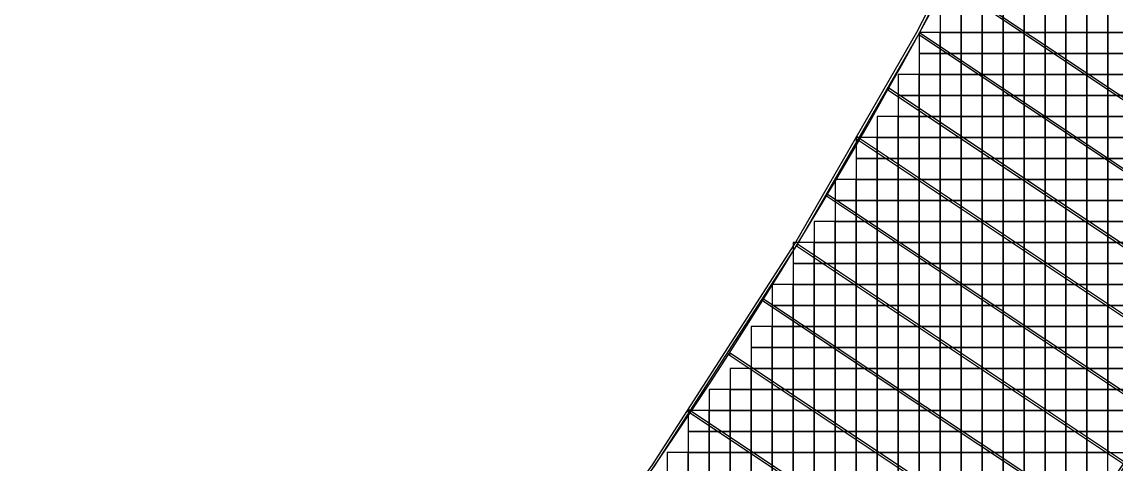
# Model space of a CAD drawing. Extents: x -31693 to 409283, y -98233 to 151957.
# Drawn here: x 99681 to 125738, y 24936 to 35466 of the extents above; entities that cross this region are included whole.
import ezdxf

# ---------------------------------------------------------------- set-up
doc = ezdxf.new("R2010")
doc.units = 0
doc.header["$LTSCALE"] = 1000
doc.header["$MEASUREMENT"] = 0
for name, color, linetype in [('500浮箱', 162, 'Continuous'), ('A-G-VISIBLE', 9, 'Continuous'), ('主龙骨', 4, 'Continuous'), ('边梁（14a槽钢', 3, 'Continuous')]:
    doc.layers.add(name, color=color, linetype=linetype)

# ---------------------------------------------------------------- blocks, each defined once
blk = doc.blocks.new('dasd')
at = {"layer": 'A-G-VISIBLE', "linetype": 'Continuous'}
for centre, radius, start, end in [((-132879.454, 42145.346), 121.404, 314.68966, 338.95615), ((-132898.334, 42165.736), 157.69, 318.2193, 335.49083)]:
    blk.add_arc(centre, radius, start, end, dxfattribs=at)

msp = doc.modelspace()

# ---------------------------------------------------------------- linework, layer by layer
at = {"layer": '500浮箱', "elevation": 2850}
for points in [[(121545, 35216), (122045, 35216), (122045, 35716), (121545, 35716)], [(122045, 35216), (122545, 35216), (122545, 35716), (122045, 35716)], [(122545, 35216), (123045, 35216), (123045, 35716), (122545, 35716)], [(123045, 35216), (123545, 35216), (123545, 35716), (123045, 35716)], [(123545, 35216), (124045, 35216), (124045, 35716), (123545, 35716)], [(124045, 35216), (124545, 35216), (124545, 35716), (124045, 35716)], [(124545, 35216), (125045, 35216), (125045, 35716), (124545, 35716)], [(125045, 35216), (125545, 35216), (125545, 35716), (125045, 35716)], [(125545, 35216), (126045, 35216), (126045, 35716), (125545, 35716)], [(121045, 34716), (121545, 34716), (121545, 35216), (121045, 35216)], [(121545, 34716), (122045, 34716), (122045, 35216), (121545, 35216)], [(122045, 34716), (122545, 34716), (122545, 35216), (122045, 35216)], [(122545, 34716), (123045, 34716), (123045, 35216), (122545, 35216)], [(123045, 34716), (123545, 34716), (123545, 35216), (123045, 35216)], [(123545, 34716), (124045, 34716), (124045, 35216), (123545, 35216)], [(124045, 34716), (124545, 34716), (124545, 35216), (124045, 35216)], [(124545, 34716), (125045, 34716), (125045, 35216), (124545, 35216)], [(125045, 34716), (125545, 34716), (125545, 35216), (125045, 35216)], [(125545, 34716), (126045, 34716), (126045, 35216), (125545, 35216)], [(121045, 34216), (121545, 34216), (121545, 34716), (121045, 34716)], [(121545, 34216), (122045, 34216), (122045, 34716), (121545, 34716)], [(122045, 34216), (122545, 34216), (122545, 34716), (122045, 34716)], [(122545, 34216), (123045, 34216), (123045, 34716), (122545, 34716)], [(123045, 34216), (123545, 34216), (123545, 34716), (123045, 34716)], [(123545, 34216), (124045, 34216), (124045, 34716), (123545, 34716)], [(124045, 34216), (124545, 34216), (124545, 34716), (124045, 34716)], [(124545, 34216), (125045, 34216), (125045, 34716), (124545, 34716)], [(125045, 34216), (125545, 34216), (125545, 34716), (125045, 34716)], [(125545, 34216), (126045, 34216), (126045, 34716), (125545, 34716)], [(120545, 33716), (121045, 33716), (121045, 34216), (120545, 34216)], [(121045, 33716), (121545, 33716), (121545, 34216), (121045, 34216)], [(121545, 33716), (122045, 33716), (122045, 34216), (121545, 34216)], [(122045, 33716), (122545, 33716), (122545, 34216), (122045, 34216)], [(122545, 33716), (123045, 33716), (123045, 34216), (122545, 34216)], [(123045, 33716), (123545, 33716), (123545, 34216), (123045, 34216)], [(123545, 33716), (124045, 33716), (124045, 34216), (123545, 34216)], [(124045, 33716), (124545, 33716), (124545, 34216), (124045, 34216)], [(124545, 33716), (125045, 33716), (125045, 34216), (124545, 34216)], [(125045, 33716), (125545, 33716), (125545, 34216), (125045, 34216)], [(125545, 33716), (126045, 33716), (126045, 34216), (125545, 34216)], [(120545, 33216), (121045, 33216), (121045, 33716), (120545, 33716)], [(121045, 33216), (121545, 33216), (121545, 33716), (121045, 33716)], [(121545, 33216), (122045, 33216), (122045, 33716), (121545, 33716)], [(122045, 33216), (122545, 33216), (122545, 33716), (122045, 33716)], [(122545, 33216), (123045, 33216), (123045, 33716), (122545, 33716)], [(123045, 33216), (123545, 33216), (123545, 33716), (123045, 33716)], [(123545, 33216), (124045, 33216), (124045, 33716), (123545, 33716)], [(124045, 33216), (124545, 33216), (124545, 33716), (124045, 33716)], [(124545, 33216), (125045, 33216), (125045, 33716), (124545, 33716)], [(125045, 33216), (125545, 33216), (125545, 33716), (125045, 33716)], [(125545, 33216), (126045, 33216), (126045, 33716), (125545, 33716)], [(120045, 32716), (120545, 32716), (120545, 33216), (120045, 33216)], [(120545, 32716), (121045, 32716), (121045, 33216), (120545, 33216)], [(121045, 32716), (121545, 32716), (121545, 33216), (121045, 33216)], [(121545, 32716), (122045, 32716), (122045, 33216), (121545, 33216)], [(122045, 32716), (122545, 32716), (122545, 33216), (122045, 33216)], [(122545, 32716), (123045, 32716), (123045, 33216), (122545, 33216)], [(123045, 32716), (123545, 32716), (123545, 33216), (123045, 33216)], [(123545, 32716), (124045, 32716), (124045, 33216), (123545, 33216)], [(124045, 32716), (124545, 32716), (124545, 33216), (124045, 33216)], [(124545, 32716), (125045, 32716), (125045, 33216), (124545, 33216)], [(125045, 32716), (125545, 32716), (125545, 33216), (125045, 33216)], [(125545, 32716), (126045, 32716), (126045, 33216), (125545, 33216)], [(119545, 32216), (120045, 32216), (120045, 32716), (119545, 32716)], [(120045, 32216), (120545, 32216), (120545, 32716), (120045, 32716)], [(120545, 32216), (121045, 32216), (121045, 32716), (120545, 32716)], [(121045, 32216), (121545, 32216), (121545, 32716), (121045, 32716)], [(121545, 32216), (122045, 32216), (122045, 32716), (121545, 32716)], [(122045, 32216), (122545, 32216), (122545, 32716), (122045, 32716)], [(122545, 32216), (123045, 32216), (123045, 32716), (122545, 32716)], [(123045, 32216), (123545, 32216), (123545, 32716), (123045, 32716)], [(123545, 32216), (124045, 32216), (124045, 32716), (123545, 32716)], [(124045, 32216), (124545, 32216), (124545, 32716), (124045, 32716)], [(124545, 32216), (125045, 32216), (125045, 32716), (124545, 32716)], [(125045, 32216), (125545, 32216), (125545, 32716), (125045, 32716)], [(125545, 32216), (126045, 32216), (126045, 32716), (125545, 32716)], [(119545, 31716), (120045, 31716), (120045, 32216), (119545, 32216)], [(120045, 31716), (120545, 31716), (120545, 32216), (120045, 32216)], [(120545, 31716), (121045, 31716), (121045, 32216), (120545, 32216)], [(121045, 31716), (121545, 31716), (121545, 32216), (121045, 32216)], [(121545, 31716), (122045, 31716), (122045, 32216), (121545, 32216)], [(122045, 31716), (122545, 31716), (122545, 32216), (122045, 32216)], [(122545, 31716), (123045, 31716), (123045, 32216), (122545, 32216)], [(123045, 31716), (123545, 31716), (123545, 32216), (123045, 32216)], [(123545, 31716), (124045, 31716), (124045, 32216), (123545, 32216)], [(124045, 31716), (124545, 31716), (124545, 32216), (124045, 32216)], [(124545, 31716), (125045, 31716), (125045, 32216), (124545, 32216)], [(125045, 31716), (125545, 31716), (125545, 32216), (125045, 32216)], [(125545, 31716), (126045, 31716), (126045, 32216), (125545, 32216)], [(119045, 31216), (119545, 31216), (119545, 31716), (119045, 31716)], [(119545, 31216), (120045, 31216), (120045, 31716), (119545, 31716)], [(120045, 31216), (120545, 31216), (120545, 31716), (120045, 31716)], [(120545, 31216), (121045, 31216), (121045, 31716), (120545, 31716)], [(121045, 31216), (121545, 31216), (121545, 31716), (121045, 31716)], [(121545, 31216), (122045, 31216), (122045, 31716), (121545, 31716)], [(122045, 31216), (122545, 31216), (122545, 31716), (122045, 31716)], [(122545, 31216), (123045, 31216), (123045, 31716), (122545, 31716)], [(123045, 31216), (123545, 31216), (123545, 31716), (123045, 31716)], [(123545, 31216), (124045, 31216), (124045, 31716), (123545, 31716)], [(124045, 31216), (124545, 31216), (124545, 31716), (124045, 31716)], [(124545, 31216), (125045, 31216), (125045, 31716), (124545, 31716)], [(125045, 31216), (125545, 31216), (125545, 31716), (125045, 31716)], [(125545, 31216), (126045, 31216), (126045, 31716), (125545, 31716)], [(119045, 30716), (119545, 30716), (119545, 31216), (119045, 31216)], [(119545, 30716), (120045, 30716), (120045, 31216), (119545, 31216)], [(120045, 30716), (120545, 30716), (120545, 31216), (120045, 31216)], [(120545, 30716), (121045, 30716), (121045, 31216), (120545, 31216)], [(121045, 30716), (121545, 30716), (121545, 31216), (121045, 31216)], [(121545, 30716), (122045, 30716), (122045, 31216), (121545, 31216)], [(122045, 30716), (122545, 30716), (122545, 31216), (122045, 31216)], [(122545, 30716), (123045, 30716), (123045, 31216), (122545, 31216)], [(123045, 30716), (123545, 30716), (123545, 31216), (123045, 31216)], [(123545, 30716), (124045, 30716), (124045, 31216), (123545, 31216)], [(124045, 30716), (124545, 30716), (124545, 31216), (124045, 31216)], [(124545, 30716), (125045, 30716), (125045, 31216), (124545, 31216)], [(125045, 30716), (125545, 30716), (125545, 31216), (125045, 31216)], [(125545, 30716), (126045, 30716), (126045, 31216), (125545, 31216)], [(118545, 30216), (119045, 30216), (119045, 30716), (118545, 30716)], [(119045, 30216), (119545, 30216), (119545, 30716), (119045, 30716)], [(119545, 30216), (120045, 30216), (120045, 30716), (119545, 30716)], [(120045, 30216), (120545, 30216), (120545, 30716), (120045, 30716)], [(120545, 30216), (121045, 30216), (121045, 30716), (120545, 30716)], [(121045, 30216), (121545, 30216), (121545, 30716), (121045, 30716)], [(121545, 30216), (122045, 30216), (122045, 30716), (121545, 30716)], [(122045, 30216), (122545, 30216), (122545, 30716), (122045, 30716)], [(122545, 30216), (123045, 30216), (123045, 30716), (122545, 30716)], [(123045, 30216), (123545, 30216), (123545, 30716), (123045, 30716)], [(123545, 30216), (124045, 30216), (124045, 30716), (123545, 30716)], [(124045, 30216), (124545, 30216), (124545, 30716), (124045, 30716)], [(124545, 30216), (125045, 30216), (125045, 30716), (124545, 30716)], [(125045, 30216), (125545, 30216), (125545, 30716), (125045, 30716)], [(125545, 30216), (126045, 30216), (126045, 30716), (125545, 30716)], [(118045, 29716), (118545, 29716), (118545, 30216), (118045, 30216)], [(118545, 29716), (119045, 29716), (119045, 30216), (118545, 30216)], [(119045, 29716), (119545, 29716), (119545, 30216), (119045, 30216)], [(119545, 29716), (120045, 29716), (120045, 30216), (119545, 30216)], [(120045, 29716), (120545, 29716), (120545, 30216), (120045, 30216)], [(120545, 29716), (121045, 29716), (121045, 30216), (120545, 30216)], [(121045, 29716), (121545, 29716), (121545, 30216), (121045, 30216)], [(121545, 29716), (122045, 29716), (122045, 30216), (121545, 30216)], [(122045, 29716), (122545, 29716), (122545, 30216), (122045, 30216)], [(122545, 29716), (123045, 29716), (123045, 30216), (122545, 30216)], [(123045, 29716), (123545, 29716), (123545, 30216), (123045, 30216)], [(123545, 29716), (124045, 29716), (124045, 30216), (123545, 30216)], [(124045, 29716), (124545, 29716), (124545, 30216), (124045, 30216)], [(124545, 29716), (125045, 29716), (125045, 30216), (124545, 30216)], [(125045, 29716), (125545, 29716), (125545, 30216), (125045, 30216)], [(125545, 29716), (126045, 29716), (126045, 30216), (125545, 30216)], [(118045, 29216), (118545, 29216), (118545, 29716), (118045, 29716)], [(118545, 29216), (119045, 29216), (119045, 29716), (118545, 29716)], [(119045, 29216), (119545, 29216), (119545, 29716), (119045, 29716)], [(119545, 29216), (120045, 29216), (120045, 29716), (119545, 29716)], [(120045, 29216), (120545, 29216), (120545, 29716), (120045, 29716)], [(120545, 29216), (121045, 29216), (121045, 29716), (120545, 29716)], [(121045, 29216), (121545, 29216), (121545, 29716), (121045, 29716)], [(121545, 29216), (122045, 29216), (122045, 29716), (121545, 29716)], [(122045, 29216), (122545, 29216), (122545, 29716), (122045, 29716)], [(122545, 29216), (123045, 29216), (123045, 29716), (122545, 29716)], [(123045, 29216), (123545, 29216), (123545, 29716), (123045, 29716)], [(123545, 29216), (124045, 29216), (124045, 29716), (123545, 29716)], [(124045, 29216), (124545, 29216), (124545, 29716), (124045, 29716)], [(124545, 29216), (125045, 29216), (125045, 29716), (124545, 29716)], [(125045, 29216), (125545, 29216), (125545, 29716), (125045, 29716)], [(125545, 29216), (126045, 29216), (126045, 29716), (125545, 29716)], [(117545, 28716), (118045, 28716), (118045, 29216), (117545, 29216)], [(118045, 28716), (118545, 28716), (118545, 29216), (118045, 29216)], [(118545, 28716), (119045, 28716), (119045, 29216), (118545, 29216)], [(119045, 28716), (119545, 28716), (119545, 29216), (119045, 29216)], [(119545, 28716), (120045, 28716), (120045, 29216), (119545, 29216)], [(120045, 28716), (120545, 28716), (120545, 29216), (120045, 29216)], [(120545, 28716), (121045, 28716), (121045, 29216), (120545, 29216)], [(121045, 28716), (121545, 28716), (121545, 29216), (121045, 29216)], [(121545, 28716), (122045, 28716), (122045, 29216), (121545, 29216)], [(122045, 28716), (122545, 28716), (122545, 29216), (122045, 29216)], [(122545, 28716), (123045, 28716), (123045, 29216), (122545, 29216)], [(123045, 28716), (123545, 28716), (123545, 29216), (123045, 29216)], [(123545, 28716), (124045, 28716), (124045, 29216), (123545, 29216)], [(124045, 28716), (124545, 28716), (124545, 29216), (124045, 29216)], [(124545, 28716), (125045, 28716), (125045, 29216), (124545, 29216)], [(125045, 28716), (125545, 28716), (125545, 29216), (125045, 29216)], [(125545, 28716), (126045, 28716), (126045, 29216), (125545, 29216)], [(117545, 28216), (118045, 28216), (118045, 28716), (117545, 28716)], [(118045, 28216), (118545, 28216), (118545, 28716), (118045, 28716)], [(118545, 28216), (119045, 28216), (119045, 28716), (118545, 28716)], [(119045, 28216), (119545, 28216), (119545, 28716), (119045, 28716)], [(119545, 28216), (120045, 28216), (120045, 28716), (119545, 28716)], [(120045, 28216), (120545, 28216), (120545, 28716), (120045, 28716)], [(120545, 28216), (121045, 28216), (121045, 28716), (120545, 28716)], [(121045, 28216), (121545, 28216), (121545, 28716), (121045, 28716)], [(121545, 28216), (122045, 28216), (122045, 28716), (121545, 28716)], [(122045, 28216), (122545, 28216), (122545, 28716), (122045, 28716)], [(122545, 28216), (123045, 28216), (123045, 28716), (122545, 28716)], [(123045, 28216), (123545, 28216), (123545, 28716), (123045, 28716)], [(123545, 28216), (124045, 28216), (124045, 28716), (123545, 28716)], [(124045, 28216), (124545, 28216), (124545, 28716), (124045, 28716)], [(124545, 28216), (125045, 28216), (125045, 28716), (124545, 28716)], [(125045, 28216), (125545, 28216), (125545, 28716), (125045, 28716)], [(125545, 28216), (126045, 28216), (126045, 28716), (125545, 28716)], [(117045, 27716), (117545, 27716), (117545, 28216), (117045, 28216)], [(117545, 27716), (118045, 27716), (118045, 28216), (117545, 28216)], [(118045, 27716), (118545, 27716), (118545, 28216), (118045, 28216)], [(118545, 27716), (119045, 27716), (119045, 28216), (118545, 28216)], [(119045, 27716), (119545, 27716), (119545, 28216), (119045, 28216)], [(119545, 27716), (120045, 27716), (120045, 28216), (119545, 28216)], [(120045, 27716), (120545, 27716), (120545, 28216), (120045, 28216)], [(120545, 27716), (121045, 27716), (121045, 28216), (120545, 28216)], [(121045, 27716), (121545, 27716), (121545, 28216), (121045, 28216)], [(121545, 27716), (122045, 27716), (122045, 28216), (121545, 28216)], [(122045, 27716), (122545, 27716), (122545, 28216), (122045, 28216)], [(122545, 27716), (123045, 27716), (123045, 28216), (122545, 28216)], [(123045, 27716), (123545, 27716), (123545, 28216), (123045, 28216)], [(123545, 27716), (124045, 27716), (124045, 28216), (123545, 28216)], [(124045, 27716), (124545, 27716), (124545, 28216), (124045, 28216)], [(124545, 27716), (125045, 27716), (125045, 28216), (124545, 28216)], [(125045, 27716), (125545, 27716), (125545, 28216), (125045, 28216)], [(125545, 27716), (126045, 27716), (126045, 28216), (125545, 28216)], [(117045, 27216), (117545, 27216), (117545, 27716), (117045, 27716)], [(117545, 27216), (118045, 27216), (118045, 27716), (117545, 27716)], [(118045, 27216), (118545, 27216), (118545, 27716), (118045, 27716)], [(118545, 27216), (119045, 27216), (119045, 27716), (118545, 27716)], [(119045, 27216), (119545, 27216), (119545, 27716), (119045, 27716)], [(119545, 27216), (120045, 27216), (120045, 27716), (119545, 27716)], [(120045, 27216), (120545, 27216), (120545, 27716), (120045, 27716)], [(120545, 27216), (121045, 27216), (121045, 27716), (120545, 27716)], [(121045, 27216), (121545, 27216), (121545, 27716), (121045, 27716)], [(121545, 27216), (122045, 27216), (122045, 27716), (121545, 27716)], [(122045, 27216), (122545, 27216), (122545, 27716), (122045, 27716)], [(122545, 27216), (123045, 27216), (123045, 27716), (122545, 27716)], [(123045, 27216), (123545, 27216), (123545, 27716), (123045, 27716)], [(123545, 27216), (124045, 27216), (124045, 27716), (123545, 27716)], [(124045, 27216), (124545, 27216), (124545, 27716), (124045, 27716)], [(124545, 27216), (125045, 27216), (125045, 27716), (124545, 27716)], [(125045, 27216), (125545, 27216), (125545, 27716), (125045, 27716)], [(125545, 27216), (126045, 27216), (126045, 27716), (125545, 27716)], [(116545, 26716), (117045, 26716), (117045, 27216), (116545, 27216)], [(117045, 26716), (117545, 26716), (117545, 27216), (117045, 27216)], [(117545, 26716), (118045, 26716), (118045, 27216), (117545, 27216)], [(118045, 26716), (118545, 26716), (118545, 27216), (118045, 27216)], [(118545, 26716), (119045, 26716), (119045, 27216), (118545, 27216)], [(119045, 26716), (119545, 26716), (119545, 27216), (119045, 27216)], [(119545, 26716), (120045, 26716), (120045, 27216), (119545, 27216)], [(120045, 26716), (120545, 26716), (120545, 27216), (120045, 27216)], [(120545, 26716), (121045, 26716), (121045, 27216), (120545, 27216)], [(121045, 26716), (121545, 26716), (121545, 27216), (121045, 27216)], [(121545, 26716), (122045, 26716), (122045, 27216), (121545, 27216)], [(122045, 26716), (122545, 26716), (122545, 27216), (122045, 27216)], [(122545, 26716), (123045, 26716), (123045, 27216), (122545, 27216)], [(123045, 26716), (123545, 26716), (123545, 27216), (123045, 27216)], [(123545, 26716), (124045, 26716), (124045, 27216), (123545, 27216)], [(124045, 26716), (124545, 26716), (124545, 27216), (124045, 27216)], [(124545, 26716), (125045, 26716), (125045, 27216), (124545, 27216)], [(125045, 26716), (125545, 26716), (125545, 27216), (125045, 27216)], [(125545, 26716), (126045, 26716), (126045, 27216), (125545, 27216)], [(116045, 26216), (116545, 26216), (116545, 26716), (116045, 26716)], [(116545, 26216), (117045, 26216), (117045, 26716), (116545, 26716)], [(117045, 26216), (117545, 26216), (117545, 26716), (117045, 26716)], [(117545, 26216), (118045, 26216), (118045, 26716), (117545, 26716)], [(118045, 26216), (118545, 26216), (118545, 26716), (118045, 26716)], [(118545, 26216), (119045, 26216), (119045, 26716), (118545, 26716)], [(119045, 26216), (119545, 26216), (119545, 26716), (119045, 26716)], [(119545, 26216), (120045, 26216), (120045, 26716), (119545, 26716)], [(120045, 26216), (120545, 26216), (120545, 26716), (120045, 26716)], [(120545, 26216), (121045, 26216), (121045, 26716), (120545, 26716)], [(121045, 26216), (121545, 26216), (121545, 26716), (121045, 26716)], [(121545, 26216), (122045, 26216), (122045, 26716), (121545, 26716)], [(122045, 26216), (122545, 26216), (122545, 26716), (122045, 26716)], [(122545, 26216), (123045, 26216), (123045, 26716), (122545, 26716)], [(123045, 26216), (123545, 26216), (123545, 26716), (123045, 26716)], [(123545, 26216), (124045, 26216), (124045, 26716), (123545, 26716)], [(124045, 26216), (124545, 26216), (124545, 26716), (124045, 26716)], [(124545, 26216), (125045, 26216), (125045, 26716), (124545, 26716)], [(125045, 26216), (125545, 26216), (125545, 26716), (125045, 26716)], [(125545, 26216), (126045, 26216), (126045, 26716), (125545, 26716)], [(115545, 25716), (116045, 25716), (116045, 26216), (115545, 26216)], [(116045, 25716), (116545, 25716), (116545, 26216), (116045, 26216)], [(116545, 25716), (117045, 25716), (117045, 26216), (116545, 26216)], [(117045, 25716), (117545, 25716), (117545, 26216), (117045, 26216)], [(117545, 25716), (118045, 25716), (118045, 26216), (117545, 26216)], [(118045, 25716), (118545, 25716), (118545, 26216), (118045, 26216)], [(118545, 25716), (119045, 25716), (119045, 26216), (118545, 26216)], [(119045, 25716), (119545, 25716), (119545, 26216), (119045, 26216)], [(119545, 25716), (120045, 25716), (120045, 26216), (119545, 26216)], [(120045, 25716), (120545, 25716), (120545, 26216), (120045, 26216)], [(120545, 25716), (121045, 25716), (121045, 26216), (120545, 26216)], [(121045, 25716), (121545, 25716), (121545, 26216), (121045, 26216)], [(121545, 25716), (122045, 25716), (122045, 26216), (121545, 26216)], [(122045, 25716), (122545, 25716), (122545, 26216), (122045, 26216)], [(122545, 25716), (123045, 25716), (123045, 26216), (122545, 26216)], [(123045, 25716), (123545, 25716), (123545, 26216), (123045, 26216)], [(123545, 25716), (124045, 25716), (124045, 26216), (123545, 26216)], [(124045, 25716), (124545, 25716), (124545, 26216), (124045, 26216)], [(124545, 25716), (125045, 25716), (125045, 26216), (124545, 26216)], [(125045, 25716), (125545, 25716), (125545, 26216), (125045, 26216)], [(125545, 25716), (126045, 25716), (126045, 26216), (125545, 26216)], [(115545, 25216), (116045, 25216), (116045, 25716), (115545, 25716)], [(116045, 25216), (116545, 25216), (116545, 25716), (116045, 25716)], [(116545, 25216), (117045, 25216), (117045, 25716), (116545, 25716)], [(117045, 25216), (117545, 25216), (117545, 25716), (117045, 25716)], [(117545, 25216), (118045, 25216), (118045, 25716), (117545, 25716)], [(118045, 25216), (118545, 25216), (118545, 25716), (118045, 25716)], [(118545, 25216), (119045, 25216), (119045, 25716), (118545, 25716)], [(119045, 25216), (119545, 25216), (119545, 25716), (119045, 25716)], [(119545, 25216), (120045, 25216), (120045, 25716), (119545, 25716)], [(120045, 25216), (120545, 25216), (120545, 25716), (120045, 25716)], [(120545, 25216), (121045, 25216), (121045, 25716), (120545, 25716)], [(121045, 25216), (121545, 25216), (121545, 25716), (121045, 25716)], [(121545, 25216), (122045, 25216), (122045, 25716), (121545, 25716)], [(122045, 25216), (122545, 25216), (122545, 25716), (122045, 25716)], [(122545, 25216), (123045, 25216), (123045, 25716), (122545, 25716)], [(123045, 25216), (123545, 25216), (123545, 25716), (123045, 25716)], [(123545, 25216), (124045, 25216), (124045, 25716), (123545, 25716)], [(124045, 25216), (124545, 25216), (124545, 25716), (124045, 25716)], [(124545, 25216), (125045, 25216), (125045, 25716), (124545, 25716)], [(125045, 25216), (125545, 25216), (125545, 25716), (125045, 25716)], [(125545, 25216), (126045, 25216), (126045, 25716), (125545, 25716)], [(115045, 24716), (115545, 24716), (115545, 25216), (115045, 25216)], [(115545, 24716), (116045, 24716), (116045, 25216), (115545, 25216)], [(116045, 24716), (116545, 24716), (116545, 25216), (116045, 25216)], [(116545, 24716), (117045, 24716), (117045, 25216), (116545, 25216)], [(117045, 24716), (117545, 24716), (117545, 25216), (117045, 25216)], [(117545, 24716), (118045, 24716), (118045, 25216), (117545, 25216)], [(118045, 24716), (118545, 24716), (118545, 25216), (118045, 25216)], [(118545, 24716), (119045, 24716), (119045, 25216), (118545, 25216)], [(119045, 24716), (119545, 24716), (119545, 25216), (119045, 25216)], [(119545, 24716), (120045, 24716), (120045, 25216), (119545, 25216)], [(120045, 24716), (120545, 24716), (120545, 25216), (120045, 25216)], [(120545, 24716), (121045, 24716), (121045, 25216), (120545, 25216)], [(121045, 24716), (121545, 24716), (121545, 25216), (121045, 25216)], [(121545, 24716), (122045, 24716), (122045, 25216), (121545, 25216)], [(122045, 24716), (122545, 24716), (122545, 25216), (122045, 25216)], [(122545, 24716), (123045, 24716), (123045, 25216), (122545, 25216)], [(123045, 24716), (123545, 24716), (123545, 25216), (123045, 25216)], [(123545, 24716), (124045, 24716), (124045, 25216), (123545, 25216)], [(124045, 24716), (124545, 24716), (124545, 25216), (124045, 25216)], [(124545, 24716), (125045, 24716), (125045, 25216), (124545, 25216)], [(125045, 24716), (125545, 24716), (125545, 25216), (125045, 25216)]]:
    msp.add_lwpolyline(points, close=True, dxfattribs=at)
at = {"layer": '主龙骨', "elevation": 2850}
for points in [[(129843, 31043), (121705, 36467), (121681, 36432), (129821, 31006)], [(129116, 29835), (121057, 35208), (121033, 35172), (129093, 29798)], [(128293, 28576), (120326, 33887), (120302, 33851), (128270, 28540)], [(127534, 27415), (119557, 32734), (119533, 32698), (127510, 27379)], [(126699, 26139), (118866, 31359), (118842, 31323), (126675, 26103)], [(125940, 24978), (118150, 30169), (118126, 30133), (125916, 24943)], [(125057, 23734), (117345, 28866), (117321, 28830), (125032, 23698)], [(124173, 22489), (116550, 27576), (116526, 27540), (124148, 22454)], [(123209, 21132), (115557, 26234), (115533, 26198), (123184, 21097)]]:
    msp.add_lwpolyline(points, dxfattribs=at)
at = {"layer": '边梁（14a槽钢', "elevation": 2850}
for points in [[(134347, 38684), (132164, 34781), (129142, 29767), (125973, 24923), (122358, 19834), (118879, 15313), (115235, 10908), (113195, 8579), (99681, 6923), (103917, 11323), (107845, 15827), (111401, 20326), (114695, 24920), (118091, 30184), (120994, 35218), (123663, 40405)], [(134296, 38712), (132114, 34810), (129093, 29798), (125925, 24956), (122312, 19868), (118834, 15349), (115191, 10945), (113166, 8634), (99836, 7001), (103959, 11284), (107889, 15790), (111448, 20291), (114743, 24888), (118140, 30154), (121045, 35190), (123715, 40380)]]:
    msp.add_lwpolyline(points, dxfattribs=at)

# ---------------------------------------------------------------- block references
at = {"xscale": 1000, "yscale": 1000, "zscale": 1000}
msp.add_blockref('dasd', (132893911, -42052037, 2850), dxfattribs=at)

doc.saveas('drawing.dxf')
